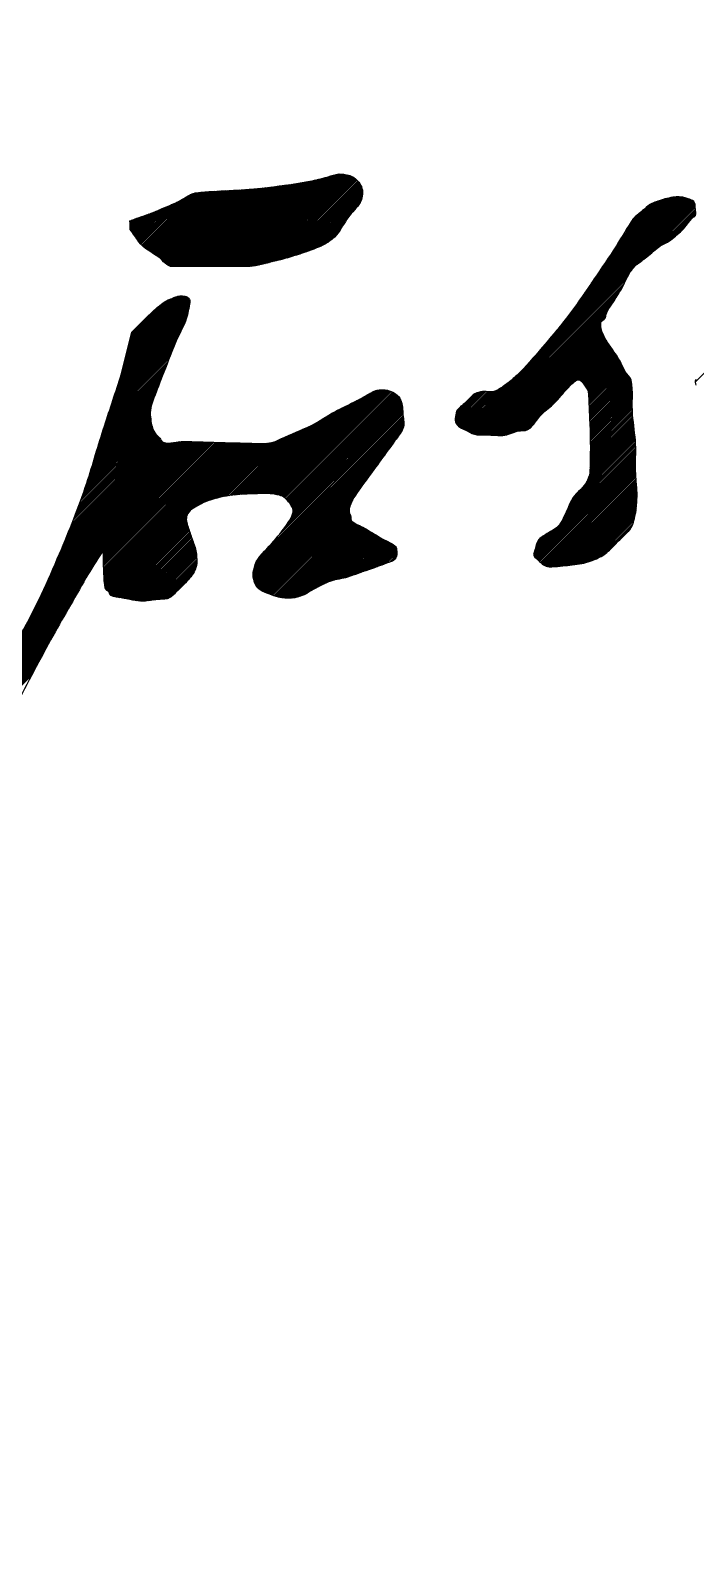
# Model space of a CAD drawing. Header units: inches. Extents: x -1128 to 651, y 96 to 845.
# Drawn here: x -480.55 to -479.573, y 663.609 to 665.83 of the extents above; entities that cross this region are included whole.
import ezdxf

# ---------------------------------------------------------------- set-up
doc = ezdxf.new("R2010")
doc.units = ezdxf.units.IN
doc.header["$MEASUREMENT"] = 0
doc.layers.add('Cables', color=7, linetype='Continuous', lineweight=0)
doc.layers.add('ONDOCS', color=7, linetype='Continuous', lineweight=0)

# ---------------------------------------------------------------- blocks, each defined once
blk = doc.blocks.new('TEG BORDER A2')
at = {"layer": 'ONDOCS', "color": 7, "linetype": 'Continuous', "lineweight": -3, "ltscale": 100}
for p, q in [((582.3573, 54.3617), (582.598, 54.6024)), ((582.3618, 54.3617), (582.6032, 54.6031)), ((582.3663, 54.3617), (582.6083, 54.6037)), ((582.3707, 54.3617), (582.6134, 54.6044)), ((582.3752, 54.3617), (582.6186, 54.6051)), ((582.3797, 54.3617), (582.6237, 54.6058)), ((582.3841, 54.3617), (582.6289, 54.6065)), ((582.3886, 54.3617), (582.6341, 54.6072)), ((582.3931, 54.3617), (582.6393, 54.6079)), ((582.3975, 54.3617), (582.6445, 54.6087)), ((582.402, 54.3617), (582.6498, 54.6095)), ((582.4065, 54.3617), (582.655, 54.6103)), ((582.4109, 54.3617), (582.6603, 54.6111)), ((582.4154, 54.3617), (582.6657, 54.6119)), ((582.4199, 54.3617), (582.671, 54.6128)), ((582.4243, 54.3617), (582.6764, 54.6137)), ((582.4288, 54.3617), (582.6818, 54.6147)), ((582.4333, 54.3617), (582.6872, 54.6156)), ((582.4378, 54.3617), (582.6927, 54.6166)), ((582.4422, 54.3617), (582.6982, 54.6177)), ((582.4467, 54.3617), (582.7038, 54.6188)), ((582.4512, 54.3617), (582.7096, 54.6201)), ((582.4556, 54.3617), (582.7153, 54.6214)), ((582.4601, 54.3617), (582.7212, 54.6228)), ((582.4646, 54.3617), (582.7271, 54.6242)), ((582.469, 54.3617), (582.733, 54.6257)), ((582.4735, 54.3617), (582.7389, 54.6271)), ((582.478, 54.3617), (582.7449, 54.6286)), ((582.4824, 54.3617), (582.751, 54.6303)), ((582.4869, 54.3617), (582.7576, 54.6324)), ((582.4914, 54.3617), (582.7642, 54.6345)), ((582.4959, 54.3617), (582.7707, 54.6366)), ((582.5003, 54.3617), (582.7768, 54.6382)), ((582.5048, 54.3617), (582.7822, 54.6391)), ((582.5093, 54.3617), (582.7869, 54.6394)), ((582.5138, 54.3618), (582.7913, 54.6393)), ((582.5186, 54.3621), (582.7955, 54.639)), ((582.5235, 54.3626), (582.7995, 54.6385)), ((582.5287, 54.3632), (582.8034, 54.6379)), ((582.534, 54.3641), (582.8072, 54.6373)), ((582.5395, 54.3651), (582.811, 54.6366)), ((582.5452, 54.3663), (582.8146, 54.6358)), ((582.551, 54.3677), (582.818, 54.6347)), ((582.5569, 54.3691), (582.8212, 54.6334)), ((582.5629, 54.3706), (582.8242, 54.632)), ((582.5688, 54.3721), (582.8271, 54.6303)), ((582.5748, 54.3736), (582.8298, 54.6286)), ((582.5807, 54.375), (582.8324, 54.6267)), ((582.5865, 54.3764), (582.8349, 54.6247)), ((582.5924, 54.3779), (582.8373, 54.6227)), ((582.5984, 54.3793), (582.8395, 54.6205)), ((582.6044, 54.3809), (582.8417, 54.6182)), ((582.6105, 54.3825), (582.8438, 54.6158)), ((582.6166, 54.3842), (582.8457, 54.6132)), ((582.6228, 54.3859), (582.8475, 54.6106)), ((582.629, 54.3876), (582.8492, 54.6078)), ((582.6353, 54.3895), (582.8508, 54.6049)), ((582.186, 54.4362), (582.3093, 54.5595)), ((582.1879, 54.4337), (582.3203, 54.566)), ((582.1899, 54.4312), (582.3314, 54.5726)), ((582.192, 54.4288), (582.3408, 54.5776)), ((582.1942, 54.4265), (582.3486, 54.5809)), ((582.1965, 54.4243), (582.3547, 54.5825)), ((582.1988, 54.4222), (582.3599, 54.5832)), ((582.2013, 54.4201), (582.3649, 54.5838)), ((582.2037, 54.4181), (582.3698, 54.5843)), ((582.2062, 54.4162), (582.3748, 54.5847)), ((582.2088, 54.4143), (582.3797, 54.5852)), ((582.2114, 54.4124), (582.3846, 54.5856)), ((582.2141, 54.4106), (582.3894, 54.586)), ((582.2168, 54.4088), (582.3943, 54.5863)), ((582.2195, 54.4071), (582.3991, 54.5867)), ((582.2222, 54.4053), (582.4039, 54.587)), ((582.2249, 54.4036), (582.4087, 54.5873)), ((582.2276, 54.4018), (582.4134, 54.5876)), ((582.2303, 54.4001), (582.4182, 54.5879)), ((582.2331, 54.3983), (582.4229, 54.5882)), ((582.2358, 54.3966), (582.4277, 54.5885)), ((582.2384, 54.3948), (582.4324, 54.5887)), ((582.2411, 54.3929), (582.4371, 54.589)), ((582.2437, 54.3911), (582.4418, 54.5892)), ((582.2462, 54.3892), (582.4465, 54.5895)), ((582.2487, 54.3872), (582.4512, 54.5897)), ((582.2511, 54.3851), (582.456, 54.5899)), ((582.2534, 54.3829), (582.4607, 54.5902)), ((582.2557, 54.3807), (582.4654, 54.5904)), ((582.2579, 54.3785), (582.4701, 54.5907)), ((582.2602, 54.3763), (582.4748, 54.5909)), ((582.2625, 54.3741), (582.4795, 54.5912)), ((582.2648, 54.372), (582.4843, 54.5914)), ((582.2672, 54.3699), (582.489, 54.5917)), ((582.2697, 54.368), (582.4938, 54.592)), ((582.2724, 54.3662), (582.4985, 54.5923)), ((582.2752, 54.3645), (582.5033, 54.5926)), ((582.2784, 54.3632), (582.5081, 54.5929)), ((582.2818, 54.3622), (582.5129, 54.5933)), ((582.2858, 54.3617), (582.5178, 54.5936)), ((582.2903, 54.3617), (582.5226, 54.594)), ((582.2947, 54.3617), (582.5275, 54.5944)), ((582.2992, 54.3617), (582.5324, 54.5949)), ((582.3037, 54.3617), (582.5373, 54.5953)), ((582.3082, 54.3617), (582.5423, 54.5958)), ((582.3126, 54.3617), (582.5473, 54.5964)), ((582.3171, 54.3617), (582.5523, 54.5969)), ((582.3216, 54.3617), (582.5574, 54.5975)), ((582.326, 54.3617), (582.5625, 54.5981)), ((582.3305, 54.3617), (582.5675, 54.5987)), ((582.335, 54.3617), (582.5726, 54.5993)), ((582.3394, 54.3617), (582.5777, 54.5999)), ((582.3439, 54.3617), (582.5828, 54.6005)), ((582.3484, 54.3617), (582.5878, 54.6012)), ((582.3528, 54.3617), (582.5929, 54.6018)), ((582.6417, 54.3914), (582.8523, 54.6019)), ((582.6481, 54.3933), (582.8536, 54.5988)), ((582.6546, 54.3953), (582.8546, 54.5954)), ((582.6612, 54.3974), (582.8554, 54.5916)), ((582.6678, 54.3996), (582.8558, 54.5876)), ((582.6745, 54.4019), (582.8559, 54.5832)), ((582.6813, 54.4042), (582.8556, 54.5784)), ((582.6882, 54.4066), (582.8552, 54.5735)), ((582.6952, 54.4091), (582.8544, 54.5683)), ((582.7022, 54.4117), (582.853, 54.5625)), ((583.1582, 53.8747), (583.8438, 54.5603)), ((583.1612, 53.8733), (583.8465, 54.5586)), ((583.3727, 54.0937), (583.8408, 54.5618)), ((583.4003, 54.1257), (583.8376, 54.5631)), ((583.4237, 54.1537), (583.8344, 54.5643)), ((583.4466, 54.181), (583.8311, 54.5655)), ((583.4652, 54.2041), (583.8277, 54.5666)), ((583.4795, 54.2228), (583.8242, 54.5676)), ((583.4914, 54.2392), (583.8207, 54.5685)), ((583.5023, 54.2546), (583.817, 54.5693)), ((583.5127, 54.2695), (583.8132, 54.5699)), ((583.5226, 54.2838), (583.8092, 54.5704)), ((583.5322, 54.2979), (583.8051, 54.5707)), ((583.5417, 54.3118), (583.8007, 54.5709)), ((583.551, 54.3256), (583.7962, 54.5708)), ((583.5604, 54.3395), (583.7913, 54.5704)), ((583.57, 54.3536), (583.786, 54.5696)), ((583.5796, 54.3676), (583.7807, 54.5687)), ((583.5889, 54.3814), (583.7751, 54.5676)), ((583.5978, 54.3948), (583.7694, 54.5663)), ((583.6062, 54.4077), (583.7634, 54.5649)), ((583.6141, 54.42), (583.7573, 54.5632)), ((583.6215, 54.4318), (583.7508, 54.5612)), ((583.6288, 54.4436), (583.7442, 54.559)), ((583.6361, 54.4555), (583.7374, 54.5567)), ((582.1599, 54.4771), (582.1947, 54.5119)), ((582.1602, 54.4729), (582.2017, 54.5145)), ((582.162, 54.4703), (582.2088, 54.5171)), ((582.1639, 54.4677), (582.2158, 54.5196)), ((582.1657, 54.465), (582.223, 54.5223)), ((582.1676, 54.4624), (582.2302, 54.5251)), ((582.1694, 54.4598), (582.2376, 54.528)), ((582.1712, 54.4572), (582.2451, 54.5311)), ((582.1731, 54.4546), (582.2528, 54.5342)), ((582.1749, 54.4519), (582.2605, 54.5375)), ((582.1768, 54.4493), (582.2683, 54.5408)), ((582.1786, 54.4467), (582.2762, 54.5442)), ((582.1805, 54.4441), (582.284, 54.5476)), ((582.1823, 54.4415), (582.2919, 54.551)), ((582.1842, 54.4388), (582.2999, 54.5546)), ((582.7094, 54.4143), (582.8496, 54.5545)), ((582.7166, 54.4171), (582.8367, 54.5372)), ((583.1643, 53.8719), (583.8489, 54.5565)), ((583.1674, 53.8705), (583.8507, 54.5539)), ((583.1704, 53.869), (583.8521, 54.5507)), ((583.1734, 53.8676), (583.8529, 54.5471)), ((583.6435, 54.4673), (583.7304, 54.5542)), ((583.6508, 54.4791), (583.7224, 54.5507)), ((583.6582, 54.4909), (583.7065, 54.5392)), ((583.6655, 54.5027), (583.6767, 54.5139)), ((583.6801, 54.3698), (583.8533, 54.543)), ((583.6967, 54.382), (583.8534, 54.5386)), ((583.7214, 54.4022), (583.8536, 54.5344)), ((583.7456, 54.4219), (583.854, 54.5303)), ((583.756, 54.4279), (583.8544, 54.5263)), ((583.7651, 54.4325), (583.8546, 54.522)), ((583.8476, 54.5105), (583.8541, 54.517)), ((582.159, 54.4986), (582.1595, 54.499)), ((582.1592, 54.4943), (582.1665, 54.5016)), ((582.1594, 54.49), (582.1736, 54.5042)), ((582.1596, 54.4857), (582.1806, 54.5068)), ((582.1598, 54.4814), (582.1877, 54.5093)), ((582.7241, 54.4201), (582.8108, 54.5068)), ((582.7321, 54.4236), (582.8029, 54.4945)), ((582.741, 54.4281), (582.7964, 54.4835)), ((582.7517, 54.4343), (582.7891, 54.4717)), ((583.7769, 54.4398), (583.8396, 54.5025)), ((583.7979, 54.4564), (583.8243, 54.4827)), ((583.1763, 53.866), (583.6651, 54.3548)), ((583.1793, 53.8645), (583.6553, 54.3405)), ((583.1823, 53.8631), (583.6491, 54.3299)), ((583.1853, 53.8617), (583.6446, 54.3209)), ((583.1885, 53.8604), (583.6407, 54.3126)), ((583.1919, 53.8593), (583.6368, 54.3042)), ((583.1956, 53.8585), (583.632, 54.2949)), ((582.134, 54.0415), (582.3365, 54.244)), ((582.1355, 54.0474), (582.3375, 54.2495)), ((582.1369, 54.0533), (582.3385, 54.255)), ((582.1384, 54.0593), (582.3387, 54.2596)), ((582.1398, 54.0652), (582.3378, 54.2631)), ((582.1413, 54.0711), (582.3361, 54.2659)), ((582.1427, 54.077), (582.334, 54.2683)), ((582.1442, 54.0829), (582.3314, 54.2702)), ((582.1456, 54.0889), (582.3285, 54.2717)), ((582.1471, 54.0948), (582.3251, 54.2728)), ((582.1485, 54.1007), (582.3214, 54.2736)), ((582.15, 54.1066), (582.3174, 54.2741)), ((582.1514, 54.1126), (582.3131, 54.2742)), ((582.1529, 54.1185), (582.3082, 54.2738)), ((582.1543, 54.1244), (582.3028, 54.2728)), ((582.1558, 54.1303), (582.2963, 54.2708)), ((582.1572, 54.1362), (582.2891, 54.2681)), ((582.1587, 54.1422), (582.2817, 54.2651)), ((582.1602, 54.1481), (582.2738, 54.2617)), ((582.1616, 54.154), (582.2645, 54.2569)), ((582.1631, 54.1599), (582.2484, 54.2452)), ((583.1997, 53.8581), (583.6251, 54.2836)), ((583.204, 53.858), (583.6177, 54.2717)), ((583.2086, 53.8581), (583.6101, 54.2596)), ((583.2131, 53.8582), (583.6016, 54.2467)), ((582.117, 53.9888), (582.3244, 54.1961)), ((582.1192, 53.9954), (582.3272, 54.2034)), ((582.1214, 54.0021), (582.3293, 54.21)), ((582.1236, 54.0087), (582.331, 54.2161)), ((582.1258, 54.0154), (582.3323, 54.2219)), ((582.1279, 54.022), (582.3335, 54.2276)), ((582.1301, 54.0287), (582.3345, 54.2331)), ((582.1323, 54.0353), (582.3355, 54.2385)), ((583.2176, 53.8582), (583.5924, 54.2329)), ((583.222, 53.8581), (583.5877, 54.2238)), ((583.2263, 53.8579), (583.5864, 54.218)), ((583.2305, 53.8577), (583.5852, 54.2124)), ((582.1061, 53.9555), (582.3051, 54.1544)), ((582.1083, 53.9622), (582.3092, 54.1631)), ((582.1105, 53.9688), (582.3133, 54.1717)), ((582.1127, 53.9755), (582.3173, 54.1801)), ((582.1148, 53.9821), (582.321, 54.1883)), ((583.2348, 53.8574), (583.5702, 54.1929)), ((583.239, 53.8572), (583.5699, 54.1881)), ((583.2432, 53.8569), (583.5701, 54.1838)), ((583.2474, 53.8566), (583.5705, 54.1798)), ((583.2516, 53.8564), (583.5712, 54.1761)), ((583.2558, 53.8562), (583.5721, 54.1725)), ((583.2601, 53.856), (583.5731, 54.169)), ((583.2645, 53.8559), (583.5743, 54.1657)), ((583.2689, 53.8558), (583.5755, 54.1625)), ((583.2734, 53.8559), (583.5769, 54.1593)), ((583.278, 53.856), (583.5783, 54.1563)), ((583.2832, 53.8567), (583.5797, 54.1532)), ((583.2889, 53.858), (583.5811, 54.1502)), ((582.093, 53.9156), (582.2846, 54.1071)), ((582.0952, 53.9222), (582.2875, 54.1145)), ((582.0974, 53.9289), (582.2904, 54.1219)), ((582.0996, 53.9355), (582.2936, 54.1296)), ((582.1017, 53.9422), (582.2971, 54.1376)), ((582.1039, 53.9488), (582.301, 54.1459)), ((583.2953, 53.8599), (583.5826, 54.1472)), ((583.3022, 53.8624), (583.5841, 54.1443)), ((583.3094, 53.865), (583.5858, 54.1414)), ((583.3162, 53.8674), (583.5875, 54.1387)), ((583.3225, 53.8692), (583.5892, 54.136)), ((583.3278, 53.87), (583.591, 54.1333)), ((583.3325, 53.8703), (583.5928, 54.1306)), ((583.3371, 53.8704), (583.5946, 54.128)), ((583.3419, 53.8708), (583.5965, 54.1253)), ((583.4976, 54.022), (583.5983, 54.1227)), ((583.503, 54.0229), (583.6002, 54.1201)), ((583.5064, 54.0219), (583.6021, 54.1175)), ((583.5094, 54.0204), (583.6039, 54.1149)), ((583.5121, 54.0186), (583.6058, 54.1123)), ((583.5144, 54.0165), (583.6077, 54.1097)), ((583.5165, 54.0141), (583.6095, 54.1071)), ((583.5183, 54.0114), (583.6114, 54.1045)), ((582.0799, 53.8757), (582.2674, 54.0631)), ((582.0821, 53.8823), (582.2702, 54.0705)), ((582.0843, 53.889), (582.2731, 54.0778)), ((582.0865, 53.8956), (582.2759, 54.0851)), ((582.0887, 53.9023), (582.2788, 54.0925)), ((582.0908, 53.9089), (582.2817, 54.0998)), ((583.5201, 54.0087), (583.6132, 54.1018)), ((583.5218, 54.0059), (583.615, 54.0992)), ((583.5235, 54.0032), (583.6168, 54.0965)), ((583.5253, 54.0005), (583.6186, 54.0938)), ((583.527, 53.9978), (583.6203, 54.0911)), ((583.5287, 53.995), (583.6221, 54.0883)), ((583.5305, 53.9923), (583.6237, 54.0855)), ((583.5322, 53.9896), (583.6254, 54.0827)), ((583.5329, 53.9858), (583.6269, 54.0798)), ((583.5331, 53.9815), (583.6285, 54.0769)), ((583.5333, 53.9772), (583.63, 54.0739)), ((583.5335, 53.973), (583.6314, 54.0709)), ((583.5337, 53.9687), (583.6329, 54.0679)), ((583.5339, 53.9644), (583.6343, 54.0648)), ((583.5341, 53.9601), (583.6357, 54.0618)), ((583.5343, 53.9559), (583.6371, 54.0587)), ((583.8543, 54.0167), (583.8981, 54.0605)), ((582.0676, 53.8366), (582.2503, 54.0193)), ((582.0696, 53.843), (582.2531, 54.0266)), ((582.0716, 53.8495), (582.256, 54.0339)), ((582.0737, 53.856), (582.2588, 54.0412)), ((582.0757, 53.8626), (582.2617, 54.0485)), ((582.0778, 53.8691), (582.2645, 54.0558)), ((583.1552, 53.8762), (583.2941, 54.0151)), ((583.5345, 53.9516), (583.6386, 54.0557)), ((583.5347, 53.9473), (583.64, 54.0527)), ((583.5349, 53.943), (583.6415, 54.0497)), ((583.5351, 53.9388), (583.6431, 54.0468)), ((583.5353, 53.9345), (583.6447, 54.044)), ((583.5354, 53.9302), (583.6467, 54.0414)), ((583.5356, 53.9259), (583.6488, 54.0391)), ((583.5358, 53.9217), (583.651, 54.0368)), ((583.536, 53.9174), (583.6532, 54.0345)), ((583.5362, 53.9131), (583.6553, 54.0322)), ((583.5364, 53.9088), (583.6573, 54.0298)), ((583.5366, 53.9046), (583.6591, 54.0271)), ((583.5368, 53.9003), (583.6605, 54.024)), ((583.537, 53.896), (583.6614, 54.0204)), ((583.5372, 53.8917), (583.662, 54.0166)), ((583.5374, 53.8875), (583.6626, 54.0127)), ((582.054, 53.7916), (582.231, 53.9687)), ((582.0559, 53.798), (582.2337, 53.9759)), ((582.0578, 53.8044), (582.2364, 53.983)), ((582.0598, 53.8109), (582.2392, 53.9902)), ((582.0617, 53.8173), (582.2419, 53.9975)), ((582.0637, 53.8237), (582.2447, 54.0047)), ((582.0656, 53.8301), (582.2475, 54.012)), ((582.5696, 53.6817), (582.8587, 53.9707)), ((582.5739, 53.6815), (582.869, 53.9766)), ((582.5782, 53.6812), (582.8792, 53.9823)), ((582.5823, 53.6809), (582.8888, 53.9874)), ((582.5863, 53.6805), (582.8963, 53.9904)), ((582.5903, 53.68), (582.9022, 53.9919)), ((582.5942, 53.6794), (582.9075, 53.9927)), ((582.598, 53.6788), (582.9123, 53.993)), ((582.6018, 53.678), (582.9167, 53.993)), ((582.6054, 53.6772), (582.9209, 53.9927)), ((582.609, 53.6763), (582.9249, 53.9922)), ((582.6123, 53.6752), (582.9287, 53.9915)), ((582.6154, 53.6738), (582.9323, 53.9907)), ((582.6183, 53.6722), (582.9358, 53.9897)), ((582.621, 53.6705), (582.9391, 53.9886)), ((582.6236, 53.6686), (582.9424, 53.9874)), ((582.626, 53.6665), (582.9455, 53.986)), ((582.6283, 53.6644), (582.9485, 53.9845)), ((582.6305, 53.6621), (582.9514, 53.983)), ((582.6326, 53.6597), (582.9541, 53.9812)), ((582.6347, 53.6573), (582.9568, 53.9794)), ((582.6366, 53.6548), (582.9592, 53.9774)), ((582.6385, 53.6523), (582.9616, 53.9753)), ((582.6404, 53.6496), (582.9637, 53.973)), ((582.6421, 53.6469), (582.9657, 53.9705)), ((582.6438, 53.6441), (582.9675, 53.9678)), ((583.1337, 53.9039), (583.2173, 53.9875)), ((583.1338, 53.8995), (583.2218, 53.9875)), ((583.1343, 53.9089), (583.2124, 53.987)), ((583.1346, 53.8958), (583.226, 53.9873)), ((583.135, 53.9141), (583.2065, 53.9856)), ((583.1357, 53.9192), (583.2004, 53.984)), ((583.1359, 53.8927), (583.2302, 53.9869)), ((583.1368, 53.9249), (583.1932, 53.9812)), ((583.1378, 53.8901), (583.2343, 53.9866)), ((583.1399, 53.8877), (583.2385, 53.9863)), ((583.1421, 53.8854), (583.243, 53.9864)), ((583.1444, 53.8833), (583.248, 53.9869)), ((583.1469, 53.8813), (583.2544, 53.9888)), ((583.1496, 53.8795), (583.2639, 53.9938)), ((583.1524, 53.8778), (583.2759, 54.0014)), ((583.4104, 53.9347), (583.453, 53.9773)), ((583.5376, 53.8832), (583.6631, 54.0088)), ((583.5377, 53.8789), (583.6636, 54.0047)), ((583.5379, 53.8746), (583.6639, 54.0006)), ((583.538, 53.8702), (583.6642, 53.9964)), ((583.5382, 53.8659), (583.6644, 53.9922)), ((583.5383, 53.8616), (583.6646, 53.9879)), ((583.5384, 53.8572), (583.6647, 53.9835)), ((583.5385, 53.8528), (583.6647, 53.9791)), ((583.5386, 53.8484), (583.6647, 53.9746)), ((583.5386, 53.844), (583.6647, 53.9701)), ((582.0383, 53.7402), (582.22, 53.9219)), ((582.0403, 53.7467), (582.2201, 53.9264)), ((582.0423, 53.7531), (582.2203, 53.9312)), ((582.0442, 53.7596), (582.2208, 53.9362)), ((582.0462, 53.766), (582.2217, 53.9415)), ((582.0482, 53.7724), (582.2233, 53.9475)), ((582.0501, 53.7788), (582.2257, 53.9544)), ((582.052, 53.7852), (582.2284, 53.9616)), ((582.5242, 53.6809), (582.7674, 53.9241)), ((582.5289, 53.6811), (582.7769, 53.9291)), ((582.5335, 53.6812), (582.786, 53.9338)), ((582.5381, 53.6814), (582.795, 53.9383)), ((582.5427, 53.6815), (582.8039, 53.9427)), ((582.5472, 53.6816), (582.8127, 53.947)), ((582.5518, 53.6817), (582.8215, 53.9514)), ((582.5564, 53.6818), (582.8303, 53.9558)), ((582.5608, 53.6818), (582.8393, 53.9603)), ((582.5653, 53.6818), (582.8487, 53.9652)), ((582.5669, 53.5136), (582.9768, 53.9235)), ((582.6025, 53.5537), (582.9766, 53.9277)), ((582.6184, 53.574), (582.9763, 53.932)), ((582.63, 53.5901), (582.976, 53.9361)), ((582.6387, 53.6032), (582.9756, 53.9402)), ((582.6437, 53.6127), (582.9751, 53.9442)), ((582.6452, 53.6411), (582.9691, 53.965)), ((582.6463, 53.6197), (582.9745, 53.948)), ((582.6465, 53.6378), (582.9705, 53.9619)), ((582.6474, 53.6343), (582.9717, 53.9586)), ((582.6476, 53.6256), (582.9737, 53.9517)), ((582.6479, 53.6304), (582.9728, 53.9552)), ((583.5387, 53.8396), (583.6647, 53.9656)), ((583.5387, 53.7994), (583.6649, 53.9256)), ((583.5388, 53.8352), (583.6646, 53.9611)), ((583.5388, 53.8308), (583.6645, 53.9565)), ((583.5388, 53.8263), (583.6645, 53.952)), ((583.5388, 53.8219), (583.6645, 53.9475)), ((583.5388, 53.8174), (583.6645, 53.943)), ((583.5388, 53.8129), (583.6645, 53.9386)), ((583.5388, 53.8085), (583.6646, 53.9342)), ((583.5388, 53.8039), (583.6647, 53.9299)), ((582.0138, 53.6666), (582.2263, 53.8791)), ((582.0163, 53.6735), (582.2253, 53.8825)), ((582.0187, 53.6804), (582.2243, 53.886)), ((582.0211, 53.6872), (582.2235, 53.8897)), ((582.0234, 53.694), (582.2228, 53.8934)), ((582.0256, 53.7007), (582.2222, 53.8973)), ((582.0278, 53.7074), (582.2216, 53.9012)), ((582.03, 53.714), (582.2211, 53.9052)), ((582.0321, 53.7206), (582.2207, 53.9092)), ((582.0342, 53.7272), (582.2204, 53.9134)), ((582.0362, 53.7337), (582.2201, 53.9176)), ((582.4864, 53.6788), (582.6855, 53.878)), ((582.4912, 53.6792), (582.6938, 53.8818)), ((582.496, 53.6795), (582.7022, 53.8857)), ((582.5008, 53.6798), (582.7111, 53.8902)), ((582.5055, 53.6801), (582.7213, 53.8959)), ((582.5102, 53.6804), (582.7327, 53.9028)), ((582.5149, 53.6806), (582.7448, 53.9105)), ((582.5196, 53.6808), (582.7567, 53.9178)), ((582.5282, 53.4391), (582.9802, 53.8911)), ((582.5283, 53.4347), (582.98, 53.8864)), ((582.5284, 53.4438), (582.98, 53.8954)), ((582.5287, 53.4306), (582.9789, 53.8809)), ((582.529, 53.4489), (582.9796, 53.8995)), ((582.5302, 53.4545), (582.9791, 53.9034)), ((582.5316, 53.4604), (582.9785, 53.9073)), ((582.5334, 53.4666), (582.9779, 53.9112)), ((582.5359, 53.4736), (582.9774, 53.9151)), ((582.541, 53.4832), (582.9771, 53.9193)), ((583.3476, 53.872), (583.3803, 53.9047)), ((583.359, 53.8789), (583.3669, 53.8868)), ((583.5371, 53.7442), (583.67, 53.877)), ((583.5374, 53.7489), (583.6695, 53.881)), ((583.5376, 53.7536), (583.669, 53.885)), ((583.5377, 53.7582), (583.6686, 53.8891)), ((583.5379, 53.7628), (583.6681, 53.8931)), ((583.538, 53.7675), (583.6677, 53.8971)), ((583.5382, 53.7721), (583.6672, 53.9011)), ((583.5383, 53.7767), (583.6668, 53.9051)), ((583.5384, 53.7812), (583.6663, 53.9092)), ((583.5385, 53.7858), (583.6659, 53.9132)), ((583.5386, 53.7904), (583.6656, 53.9173)), ((583.5387, 53.7949), (583.6652, 53.9214)), ((581.8394, 53.2732), (582.402, 53.8357)), ((581.8449, 53.2831), (582.3976, 53.8359)), ((581.8502, 53.2929), (582.3933, 53.836)), ((581.8553, 53.3025), (582.389, 53.8362)), ((581.8603, 53.3119), (582.3846, 53.8363)), ((581.8651, 53.3212), (582.3803, 53.8364)), ((581.8697, 53.3303), (582.376, 53.8366)), ((581.8742, 53.3393), (582.3716, 53.8367)), ((581.8787, 53.3482), (582.3673, 53.8368)), ((581.883, 53.357), (582.3629, 53.8369)), ((581.8872, 53.3656), (582.3586, 53.8371)), ((581.8913, 53.3742), (582.3543, 53.8372)), ((581.8953, 53.3827), (582.3499, 53.8373)), ((581.8992, 53.3911), (582.3456, 53.8374)), ((581.9031, 53.3995), (582.3412, 53.8375)), ((581.9069, 53.4077), (582.3368, 53.8377)), ((581.9106, 53.4159), (582.3325, 53.8378)), ((581.9143, 53.4241), (582.3281, 53.8379)), ((581.9179, 53.4322), (582.3237, 53.838)), ((581.9215, 53.4402), (582.3193, 53.838)), ((581.925, 53.4482), (582.3147, 53.8379)), ((581.9285, 53.4561), (582.3098, 53.8375)), ((581.9319, 53.464), (582.3047, 53.8368)), ((581.9353, 53.4719), (582.2994, 53.8359)), ((581.9387, 53.4797), (582.294, 53.835)), ((581.942, 53.4875), (582.2887, 53.8342)), ((581.9453, 53.4953), (582.2836, 53.8335)), ((581.9486, 53.503), (582.2787, 53.8331)), ((581.9519, 53.5108), (582.2741, 53.833)), ((581.9551, 53.5185), (582.2698, 53.8332)), ((581.9583, 53.5262), (582.2658, 53.8337)), ((581.9616, 53.5339), (582.2621, 53.8344)), ((581.9648, 53.5415), (582.2587, 53.8354)), ((581.9679, 53.5492), (582.2557, 53.837)), ((581.9711, 53.5568), (582.2536, 53.8394)), ((581.9742, 53.5644), (582.252, 53.8422)), ((581.9773, 53.572), (582.2504, 53.845)), ((581.9804, 53.5795), (582.2485, 53.8476)), ((581.9834, 53.587), (582.2463, 53.8499)), ((581.9864, 53.5945), (582.244, 53.852)), ((581.9893, 53.6019), (582.2416, 53.8542)), ((581.9922, 53.6092), (582.2394, 53.8564)), ((581.9951, 53.6166), (582.2372, 53.8587)), ((581.9979, 53.6239), (582.2353, 53.8612)), ((582.0007, 53.6311), (582.2335, 53.8639)), ((582.0034, 53.6383), (582.2318, 53.8667)), ((582.0061, 53.6454), (582.2302, 53.8696)), ((582.0087, 53.6525), (582.2288, 53.8726)), ((582.0113, 53.6596), (582.2275, 53.8758)), ((582.0798, 53.5091), (582.4063, 53.8356)), ((582.0802, 53.505), (582.4106, 53.8355)), ((582.0802, 53.5005), (582.415, 53.8353)), ((582.0802, 53.4961), (582.4193, 53.8352)), ((582.0802, 53.4916), (582.4236, 53.8351)), ((582.0802, 53.4871), (582.428, 53.8349)), ((582.0802, 53.4827), (582.4323, 53.8348)), ((582.0802, 53.4782), (582.4367, 53.8347)), ((582.0802, 53.4737), (582.441, 53.8346)), ((582.0802, 53.4693), (582.4453, 53.8344)), ((582.0802, 53.4648), (582.4497, 53.8343)), ((582.0803, 53.4604), (582.454, 53.8342)), ((582.0803, 53.456), (582.4584, 53.8341)), ((582.0804, 53.4517), (582.4628, 53.834)), ((582.0806, 53.4473), (582.4671, 53.8339)), ((582.0807, 53.443), (582.4715, 53.8338)), ((582.0809, 53.4387), (582.4759, 53.8337)), ((582.0811, 53.4345), (582.4802, 53.8336)), ((582.0814, 53.4303), (582.4846, 53.8335)), ((582.0817, 53.4261), (582.489, 53.8334)), ((582.082, 53.4219), (582.4934, 53.8333)), ((582.0824, 53.4179), (582.4978, 53.8333)), ((582.0828, 53.4138), (582.5022, 53.8332)), ((582.0833, 53.4098), (582.5066, 53.8331)), ((582.0838, 53.4058), (582.5109, 53.8329)), ((582.0843, 53.4019), (582.5152, 53.8327)), ((582.0849, 53.3981), (582.5194, 53.8325)), ((582.0863, 53.3949), (582.5237, 53.8323)), ((582.0885, 53.3927), (582.5279, 53.8321)), ((582.091, 53.3908), (582.5322, 53.8319)), ((582.0937, 53.3889), (582.5365, 53.8317)), ((582.3439, 53.6347), (582.5408, 53.8316)), ((582.3548, 53.6411), (582.5452, 53.8315)), ((582.3651, 53.647), (582.5496, 53.8315)), ((582.3748, 53.6522), (582.5541, 53.8315)), ((582.3834, 53.6563), (582.5588, 53.8317)), ((582.391, 53.6594), (582.5635, 53.8319)), ((582.3978, 53.6618), (582.5684, 53.8324)), ((582.4044, 53.6639), (582.5735, 53.833)), ((582.4107, 53.6657), (582.5788, 53.8338)), ((582.4169, 53.6674), (582.5845, 53.835)), ((582.4229, 53.669), (582.5906, 53.8367)), ((582.4287, 53.6703), (582.5973, 53.8389)), ((582.4344, 53.6716), (582.6051, 53.8423)), ((582.44, 53.6727), (582.6133, 53.846)), ((582.4455, 53.6737), (582.6213, 53.8495)), ((582.4508, 53.6746), (582.6292, 53.853)), ((582.4561, 53.6754), (582.6372, 53.8565)), ((582.4613, 53.6761), (582.6452, 53.86)), ((582.4664, 53.6768), (582.6532, 53.8635)), ((582.4715, 53.6774), (582.6612, 53.867)), ((582.4765, 53.6779), (582.6692, 53.8706)), ((582.4815, 53.6784), (582.6773, 53.8743)), ((582.5293, 53.4268), (582.9754, 53.8729)), ((582.5302, 53.4232), (582.9686, 53.8616)), ((582.5312, 53.4198), (582.9569, 53.8454)), ((583.4649, 53.6228), (583.6742, 53.8321)), ((583.4687, 53.6311), (583.6739, 53.8363)), ((583.4719, 53.6387), (583.6736, 53.8405)), ((583.4749, 53.6463), (583.6733, 53.8446)), ((583.4783, 53.6541), (583.6729, 53.8487)), ((583.4831, 53.6634), (583.6726, 53.8528)), ((583.5174, 53.7022), (583.6722, 53.8569)), ((583.5274, 53.7166), (583.6717, 53.8609)), ((583.5321, 53.7258), (583.6713, 53.865)), ((583.5349, 53.7331), (583.6709, 53.869)), ((583.5365, 53.7391), (583.6704, 53.873)), ((582.5323, 53.4164), (582.9447, 53.8289)), ((582.5336, 53.4132), (582.9327, 53.8124)), ((582.5349, 53.4101), (582.9206, 53.7958)), ((583.3689, 53.5), (583.6748, 53.8059)), ((583.3697, 53.4963), (583.6748, 53.8014)), ((583.3701, 53.5057), (583.6748, 53.8104)), ((583.3713, 53.4934), (583.6747, 53.7969)), ((583.3725, 53.5126), (583.6748, 53.8149)), ((583.3732, 53.4909), (583.6746, 53.7923)), ((583.3754, 53.4886), (583.6745, 53.7878)), ((583.4513, 53.5958), (583.6747, 53.8192)), ((583.4564, 53.6054), (583.6746, 53.8236)), ((583.4605, 53.614), (583.6744, 53.8279)), ((582.5365, 53.4072), (582.9085, 53.7792)), ((582.5382, 53.4044), (582.8963, 53.7626)), ((582.54, 53.4018), (582.8843, 53.7461)), ((583.3777, 53.4865), (583.6744, 53.7832)), ((583.38, 53.4843), (583.6743, 53.7786)), ((583.3823, 53.4822), (583.6743, 53.7741)), ((583.3846, 53.48), (583.6742, 53.7696)), ((583.3869, 53.4778), (583.6742, 53.7651)), ((583.3892, 53.4757), (583.6742, 53.7606)), ((583.3916, 53.4736), (583.6742, 53.7562)), ((583.394, 53.4715), (583.6743, 53.7518)), ((583.3965, 53.4696), (583.6744, 53.7474)), ((583.3992, 53.4677), (583.6746, 53.7432)), ((582.542, 53.3993), (582.8724, 53.7297)), ((582.5442, 53.397), (582.8602, 53.713)), ((582.5466, 53.3949), (582.8481, 53.6964)), ((583.402, 53.466), (583.6749, 53.7389)), ((583.405, 53.4646), (583.6751, 53.7347)), ((583.4082, 53.4634), (583.6754, 53.7306)), ((583.4119, 53.4625), (583.6758, 53.7264)), ((583.416, 53.4622), (583.6761, 53.7223)), ((583.4205, 53.4623), (583.6765, 53.7182)), ((583.4252, 53.4624), (583.6768, 53.7141)), ((583.4299, 53.4627), (583.6771, 53.7099)), ((583.4347, 53.4631), (583.6775, 53.7058)), ((583.4397, 53.4635), (583.6778, 53.7017)), ((583.4446, 53.464), (583.6781, 53.6975)), ((582.5492, 53.3931), (582.8384, 53.6823)), ((582.5519, 53.3913), (582.8309, 53.6703)), ((582.5548, 53.3897), (582.8249, 53.6599)), ((582.5578, 53.3882), (582.8207, 53.6512)), ((583.4496, 53.4645), (583.6784, 53.6933)), ((583.4546, 53.465), (583.6786, 53.689)), ((583.4596, 53.4655), (583.6787, 53.6847)), ((583.4646, 53.4661), (583.6788, 53.6804)), ((583.4695, 53.4666), (583.6789, 53.6759)), ((583.4746, 53.4671), (583.6788, 53.6714)), ((583.4796, 53.4677), (583.6787, 53.6668)), ((583.4846, 53.4683), (583.6785, 53.6621)), ((583.4897, 53.4689), (583.6782, 53.6574)), ((583.4948, 53.4695), (583.6779, 53.6526)), ((582.0961, 53.3869), (582.3338, 53.6246)), ((582.0979, 53.3842), (582.3297, 53.616)), ((582.0989, 53.3807), (582.3284, 53.6102)), ((582.1002, 53.3776), (582.328, 53.6054)), ((582.5608, 53.3868), (582.8181, 53.6441)), ((582.564, 53.3855), (582.8166, 53.6381)), ((582.5672, 53.3843), (582.8159, 53.633)), ((582.5704, 53.383), (582.8159, 53.6285)), ((582.5737, 53.3818), (582.8164, 53.6245)), ((582.5769, 53.3806), (582.8175, 53.6211)), ((582.5801, 53.3793), (582.8187, 53.6179)), ((582.5834, 53.3781), (582.82, 53.6147)), ((582.5867, 53.3769), (582.821, 53.6113)), ((582.59, 53.3758), (582.8213, 53.607)), ((583.5, 53.4702), (583.6775, 53.6477)), ((583.5051, 53.4709), (583.6771, 53.6429)), ((583.5104, 53.4717), (583.6767, 53.6379)), ((583.516, 53.4728), (583.6761, 53.6329)), ((583.5218, 53.4741), (583.6753, 53.6277)), ((583.5279, 53.4758), (583.6743, 53.6222)), ((583.5344, 53.4778), (583.6731, 53.6165)), ((583.5412, 53.4801), (583.6716, 53.6106)), ((583.5484, 53.4829), (583.6702, 53.6047)), ((582.1029, 53.3758), (582.3281, 53.601)), ((582.1061, 53.3745), (582.3286, 53.5971)), ((582.1095, 53.3734), (582.3294, 53.5934)), ((582.113, 53.3725), (582.3304, 53.5899)), ((582.1167, 53.3717), (582.3315, 53.5865)), ((582.1205, 53.371), (582.3326, 53.5831)), ((582.1243, 53.3704), (582.3337, 53.5798)), ((582.1282, 53.3698), (582.3348, 53.5764)), ((582.1321, 53.3692), (582.3359, 53.573)), ((582.1359, 53.3686), (582.337, 53.5697)), ((582.1397, 53.3679), (582.3381, 53.5664)), ((582.1434, 53.3671), (582.3393, 53.563)), ((582.1471, 53.3664), (582.3404, 53.5597)), ((582.5933, 53.3747), (582.8216, 53.6029)), ((582.5967, 53.3736), (582.8232, 53.6)), ((582.6002, 53.3726), (582.8256, 53.598)), ((582.6037, 53.3716), (582.8282, 53.5961)), ((582.6073, 53.3708), (582.8308, 53.5943)), ((582.6111, 53.37), (582.8336, 53.5926)), ((582.6149, 53.3694), (582.8365, 53.591)), ((582.6188, 53.3689), (582.8394, 53.5895)), ((582.6229, 53.3685), (582.8424, 53.588)), ((582.6271, 53.3682), (582.8454, 53.5865)), ((582.6314, 53.3681), (582.8485, 53.5851)), ((582.6359, 53.3681), (582.8515, 53.5837)), ((582.6406, 53.3683), (582.8545, 53.5822)), ((582.6455, 53.3687), (582.8575, 53.5807)), ((582.6506, 53.3694), (582.8604, 53.5791)), ((582.656, 53.3703), (582.8632, 53.5775)), ((582.6618, 53.3716), (582.866, 53.5758)), ((582.6681, 53.3734), (582.8688, 53.5741)), ((582.675, 53.3759), (582.8715, 53.5724)), ((582.6831, 53.3795), (582.8743, 53.5708)), ((582.6936, 53.3855), (582.8771, 53.5691)), ((582.7053, 53.3928), (582.8799, 53.5674)), ((582.7149, 53.3979), (582.8827, 53.5657)), ((582.7242, 53.4027), (582.8855, 53.564)), ((582.7333, 53.4074), (582.8883, 53.5624)), ((582.7421, 53.4117), (582.8911, 53.5607)), ((582.7502, 53.4154), (582.8939, 53.559)), ((583.3748, 53.5194), (583.4288, 53.5733)), ((583.3765, 53.5255), (583.4178, 53.5668)), ((583.3783, 53.5318), (583.4063, 53.5597)), ((583.5561, 53.4861), (583.6686, 53.5986)), ((583.5643, 53.4898), (583.6667, 53.5923)), ((583.5736, 53.4947), (583.6639, 53.585)), ((583.5876, 53.5042), (583.6577, 53.5743)), ((582.1508, 53.3656), (582.3416, 53.5564)), ((582.1545, 53.3649), (582.3427, 53.553)), ((582.1583, 53.3641), (582.3439, 53.5497)), ((582.162, 53.3634), (582.3451, 53.5465)), ((582.1657, 53.3627), (582.3463, 53.5432)), ((582.1695, 53.362), (582.3475, 53.5399)), ((582.1733, 53.3613), (582.3486, 53.5366)), ((582.1772, 53.3608), (582.3498, 53.5334)), ((582.1812, 53.3603), (582.351, 53.5301)), ((582.1853, 53.3598), (582.3522, 53.5268)), ((582.1894, 53.3595), (582.3533, 53.5235)), ((582.1937, 53.3594), (582.3545, 53.5201)), ((582.1982, 53.3594), (582.3555, 53.5167)), ((582.7578, 53.4184), (582.8967, 53.5573)), ((582.7647, 53.4209), (582.8995, 53.5557)), ((582.7709, 53.4226), (582.9023, 53.554)), ((582.7767, 53.4239), (582.9051, 53.5523)), ((582.7822, 53.425), (582.9079, 53.5506)), ((582.7877, 53.426), (582.9107, 53.549)), ((582.7932, 53.4271), (582.9135, 53.5473)), ((582.7988, 53.4282), (582.9164, 53.5458)), ((582.8047, 53.4296), (582.9193, 53.5442)), ((582.8111, 53.4315), (582.9223, 53.5427)), ((582.8178, 53.4338), (582.9252, 53.5412)), ((582.8246, 53.4361), (582.9282, 53.5397)), ((582.8314, 53.4385), (582.9312, 53.5382)), ((582.8383, 53.4408), (582.9341, 53.5367)), ((582.8451, 53.4432), (582.9371, 53.5352)), ((582.852, 53.4456), (582.94, 53.5336)), ((582.8588, 53.448), (582.9428, 53.532)), ((582.8657, 53.4504), (582.9456, 53.5303)), ((582.8726, 53.4528), (582.9484, 53.5286)), ((582.8795, 53.4552), (582.9511, 53.5268)), ((582.8863, 53.4576), (582.9537, 53.525)), ((582.8932, 53.4601), (582.9556, 53.5224)), ((582.9002, 53.4625), (582.9568, 53.5192)), ((582.9071, 53.465), (582.9576, 53.5155)), ((583.3815, 53.5394), (583.3957, 53.5536)), ((581.8216, 53.242), (582.0564, 53.4768)), ((581.8277, 53.2526), (582.0645, 53.4893)), ((581.8337, 53.263), (582.0726, 53.502)), ((582.2028, 53.3596), (582.3564, 53.5131)), ((582.2077, 53.3599), (582.3571, 53.5094)), ((582.2127, 53.3605), (582.3577, 53.5055)), ((582.2178, 53.3611), (582.3582, 53.5015)), ((582.223, 53.3618), (582.3585, 53.4974)), ((582.2282, 53.3626), (582.3588, 53.4931)), ((582.2334, 53.3633), (582.3589, 53.4888)), ((582.2385, 53.3639), (582.3591, 53.4845)), ((582.2435, 53.3644), (582.3591, 53.4801)), ((582.2483, 53.3648), (582.3591, 53.4756)), ((582.2529, 53.365), (582.3589, 53.471)), ((582.9142, 53.4676), (582.9583, 53.5117)), ((582.9212, 53.4702), (582.959, 53.5079)), ((582.9284, 53.4729), (582.9593, 53.5038)), ((582.9356, 53.4756), (582.9592, 53.4992)), ((582.943, 53.4785), (582.9576, 53.4931)), ((581.7958, 53.1983), (582.028, 53.4305)), ((581.8025, 53.2095), (582.0344, 53.4413)), ((581.809, 53.2205), (582.0412, 53.4527)), ((581.8154, 53.2313), (582.0486, 53.4645)), ((582.2576, 53.3652), (582.3583, 53.4659)), ((582.2624, 53.3655), (582.357, 53.4601)), ((582.2676, 53.3662), (582.354, 53.4526)), ((582.2734, 53.3676), (582.3478, 53.442)), ((581.76, 53.1402), (581.9978, 53.3779)), ((581.7675, 53.1522), (582.0038, 53.3884)), ((581.7749, 53.164), (582.0099, 53.399)), ((581.782, 53.1756), (582.0159, 53.4095)), ((581.789, 53.1871), (582.022, 53.42)), ((582.285, 53.3747), (582.33, 53.4197)), ((581.7282, 53.0905), (581.9736, 53.3359)), ((581.7364, 53.1032), (581.9796, 53.3464)), ((581.7445, 53.1157), (581.9857, 53.3569)), ((581.7524, 53.1281), (581.9917, 53.3674)), ((581.6933, 53.0377), (581.9498, 53.2942)), ((581.7023, 53.0511), (581.9557, 53.3045)), ((581.7111, 53.0645), (581.9616, 53.315)), ((581.7198, 53.0776), (581.9676, 53.3254)), ((581.6487, 52.9707), (581.9208, 53.2428)), ((581.6577, 52.9842), (581.9265, 53.253)), ((581.6666, 52.9976), (581.9322, 53.2632)), ((581.6755, 53.011), (581.938, 53.2735)), ((581.6844, 53.0244), (581.9439, 53.2838)), ((581.6117, 52.9159), (581.8994, 53.2036)), ((581.6211, 52.9298), (581.9046, 53.2132)), ((581.6304, 52.9435), (581.9098, 53.2229)), ((581.6396, 52.9572), (581.9152, 53.2328)), ((581.561, 52.8429), (581.8748, 53.1566)), ((581.5718, 52.8581), (581.8797, 53.166)), ((581.5821, 52.8729), (581.8845, 53.1753)), ((581.5922, 52.8875), (581.8894, 53.1847)), ((581.6021, 52.9018), (581.8944, 53.1941)), ((581.5384, 52.8113), (581.8651, 53.138)), ((581.5499, 52.8273), (581.87, 53.1473))]:
    blk.add_line(p, q, dxfattribs=at)
at = {"layer": 'ONDOCS', "color": 7, "linetype": 'Continuous', "lineweight": -3, "ltscale": 100, "extrusion": (0, 0, -1)}
for centre, radius, start, end in [((-579.9319, 54.1274), 6.0368, 341.37984, 224.49645), ((-579.9368, 54.1454), 5.5937, 344.8891, 224.527)]:
    blk.add_arc(centre, radius, start, end, dxfattribs=at)
at = {"layer": 'ONDOCS', "color": 7, "linetype": 'Continuous', "lineweight": -3, "ltscale": 100}
for points in [[(582.5544, 54.5972), (582.6006, 54.6026), (582.6468, 54.6082), (582.6926, 54.6166)], [(582.6926, 54.6166), (582.7101, 54.6199), (582.7273, 54.6243), (582.7445, 54.6285)], [(582.7445, 54.6285), (582.7554, 54.6312), (582.766, 54.6357), (582.7769, 54.6383)], [(582.7769, 54.6383), (582.787, 54.6407), (582.7978, 54.6389), (582.8082, 54.6372)], [(582.8082, 54.6372), (582.8147, 54.6361), (582.8206, 54.6343), (582.8266, 54.6307)], [(582.8266, 54.6307), (582.8385, 54.6234), (582.8466, 54.6143), (582.8525, 54.6015)], [(582.2962, 54.5529), (582.3135, 54.5604), (582.3283, 54.5725), (582.3459, 54.5799)], [(582.3459, 54.5799), (582.3501, 54.5817), (582.3544, 54.5827), (582.3589, 54.5832)], [(582.3589, 54.5832), (582.4239, 54.5903), (582.4895, 54.5896), (582.5544, 54.5972)], [(582.8557, 54.5799), (582.8551, 54.5712), (582.8543, 54.5622), (582.8493, 54.554)], [(582.8525, 54.6015), (582.8558, 54.5944), (582.8563, 54.587), (582.8557, 54.5799)], [(583.7451, 54.5593), (583.7334, 54.5553), (583.7213, 54.5518), (583.712, 54.5439)], [(583.7916, 54.5704), (583.7758, 54.5683), (583.7605, 54.5646), (583.7451, 54.5593)], [(583.8093, 54.5704), (583.8034, 54.571), (583.7974, 54.5712), (583.7916, 54.5704)], [(583.8358, 54.5638), (583.827, 54.5671), (583.8184, 54.5695), (583.8093, 54.5704)], [(583.8513, 54.5527), (583.8486, 54.5589), (583.8419, 54.5614), (583.8358, 54.5638)], [(582.1591, 54.4989), (582.1778, 54.5058), (582.1965, 54.5126), (582.2152, 54.5194)], [(582.2152, 54.5194), (582.2427, 54.5295), (582.2694, 54.5414), (582.2962, 54.5529)], [(582.8493, 54.554), (582.8387, 54.5367), (582.8246, 54.5257), (582.8136, 54.5108)], [(583.712, 54.5439), (583.6972, 54.5313), (583.6825, 54.5188), (583.6677, 54.5063)], [(583.8447, 54.5085), (583.8471, 54.5112), (583.8523, 54.5115), (583.8535, 54.5151)], [(583.8535, 54.535), (583.8531, 54.5409), (583.8539, 54.5469), (583.8513, 54.5527)], [(583.8535, 54.5151), (583.8558, 54.5216), (583.854, 54.5284), (583.8535, 54.535)], [(582.1601, 54.473), (582.1598, 54.4816), (582.1594, 54.4903), (582.1591, 54.4989)], [(582.1861, 54.4363), (582.1774, 54.4485), (582.1688, 54.4608), (582.1601, 54.473)], [(582.8136, 54.5108), (582.801, 54.4936), (582.7924, 54.4735), (582.778, 54.4568)], [(583.6677, 54.5063), (583.6508, 54.479), (583.6338, 54.4517), (583.6169, 54.4245)], [(583.7739, 54.4377), (583.7882, 54.4476), (583.8013, 54.4588), (583.8137, 54.4709)], [(583.8137, 54.4709), (583.8254, 54.4823), (583.834, 54.4967), (583.8447, 54.5085)], [(582.2455, 54.3898), (582.2252, 54.405), (582.2006, 54.4157), (582.1861, 54.4363)], [(582.778, 54.4568), (582.7621, 54.4384), (582.7409, 54.4266), (582.7186, 54.4179)], [(583.6169, 54.4245), (583.5958, 54.3906), (583.5728, 54.358), (583.5505, 54.3249)], [(583.743, 54.42), (583.7524, 54.4273), (583.7641, 54.4309), (583.7739, 54.4377)], [(582.7186, 54.4179), (582.6726, 54.4), (582.6269, 54.3859), (582.5792, 54.3747)], [(583.6766, 54.3669), (583.6851, 54.3742), (583.6945, 54.38), (583.7031, 54.3869)], [(583.7031, 54.3869), (583.7166, 54.3976), (583.7293, 54.4095), (583.743, 54.42)], [(583.6301, 54.2917), (583.6378, 54.3044), (583.6427, 54.3186), (583.65, 54.3316)], [(583.65, 54.3316), (583.6573, 54.3445), (583.6653, 54.3572), (583.6766, 54.3669)], [(583.5505, 54.3249), (583.5274, 54.2907), (583.5042, 54.2565), (583.4797, 54.2232)], [(583.608, 54.2564), (583.6155, 54.2681), (583.6229, 54.2799), (583.6301, 54.2917)], [(582.21, 54.2108), (582.2237, 54.2245), (582.2381, 54.2369), (582.2533, 54.2493)], [(582.2533, 54.2493), (582.2661, 54.2597), (582.2814, 54.2652), (582.2966, 54.271)], [(582.2966, 54.271), (582.305, 54.2741), (582.3144, 54.2751), (582.3231, 54.2734)], [(582.3231, 54.2734), (582.3287, 54.2722), (582.3347, 54.2694), (582.3375, 54.2638)], [(582.3375, 54.2493), (582.3342, 54.2324), (582.3321, 54.215), (582.3255, 54.1988)], [(582.3375, 54.2638), (582.3399, 54.259), (582.3384, 54.254), (582.3375, 54.2493)], [(583.5903, 54.2298), (583.5961, 54.2387), (583.6023, 54.2474), (583.608, 54.2564)], [(582.1644, 54.1651), (582.1796, 54.1804), (582.1948, 54.1956), (582.21, 54.2108)], [(582.3255, 54.1988), (582.3144, 54.1716), (582.3, 54.1465), (582.2894, 54.1195)], [(583.4797, 54.2232), (583.4589, 54.1948), (583.4359, 54.1683), (583.4134, 54.1413)], [(583.5771, 54.159), (583.572, 54.17), (583.5685, 54.1835), (583.5704, 54.1944)], [(583.5704, 54.1944), (583.5714, 54.2001), (583.5813, 54.2022), (583.5837, 54.2077)], [(583.5837, 54.2077), (583.5866, 54.2145), (583.5862, 54.2233), (583.5903, 54.2298)], [(582.1331, 54.0376), (582.1435, 54.0801), (582.1539, 54.1226), (582.1643, 54.1651)], [(583.5859, 54.1413), (583.5824, 54.147), (583.5798, 54.153), (583.5771, 54.159)], [(582.2894, 54.1195), (582.2765, 54.0866), (582.2637, 54.0537), (582.2509, 54.0208)], [(583.4134, 54.1413), (583.3889, 54.112), (583.364, 54.0833), (583.3382, 54.0551)], [(583.6235, 54.086), (583.6121, 54.1051), (583.5977, 54.1222), (583.5859, 54.1413)], [(583.6434, 54.0462), (583.6364, 54.0592), (583.6311, 54.0733), (583.6235, 54.086)], [(582.0826, 53.8838), (582.0994, 53.935), (582.1162, 53.9863), (582.1331, 54.0376)], [(582.2509, 54.0208), (582.2419, 53.9977), (582.2331, 53.9744), (582.2245, 53.9511)], [(583.3072, 54.0263), (583.2912, 54.0121), (583.2748, 53.999), (583.2554, 53.9893)], [(583.3382, 54.0551), (583.3286, 54.0446), (583.3178, 54.0357), (583.3072, 54.0263)], [(583.4709, 53.9976), (583.4792, 54.0064), (583.4883, 54.0155), (583.4974, 54.0219)], [(583.4974, 54.0219), (583.503, 54.0257), (583.5134, 54.0192), (583.5173, 54.013)], [(583.5173, 54.013), (583.5225, 54.0049), (583.5277, 53.9968), (583.5328, 53.9887)], [(583.6611, 54.0219), (583.6591, 54.0318), (583.6481, 54.0375), (583.6434, 54.0462)], [(583.6655, 53.9179), (583.6624, 53.9524), (583.668, 53.9875), (583.6611, 54.0219)], [(583.8557, 54.0064), (583.8547, 54.0121), (583.8531, 54.0185), (583.8557, 54.0241)], [(582.8402, 53.9607), (582.8565, 53.969), (582.872, 53.9787), (582.8883, 53.9872)], [(582.8883, 53.9872), (582.9025, 53.9946), (582.9209, 53.9946), (582.9364, 53.9896)], [(582.9364, 53.9896), (582.9501, 53.9852), (582.964, 53.9771), (582.97, 53.9631)], [(583.1877, 53.9776), (583.1805, 53.9713), (583.1746, 53.9642), (583.1678, 53.9577)], [(583.2099, 53.9865), (583.2022, 53.9845), (583.1939, 53.983), (583.1877, 53.9776)], [(583.2554, 53.9893), (583.2415, 53.9824), (583.2246, 53.9903), (583.2099, 53.9865)], [(583.4311, 53.9533), (583.4451, 53.9673), (583.4572, 53.9829), (583.4709, 53.9976)], [(583.5328, 53.9887), (583.5343, 53.9563), (583.5358, 53.9238), (583.5372, 53.8914)], [(582.2245, 53.9511), (582.2183, 53.9345), (582.2196, 53.9156), (582.2221, 53.8982)], [(582.7031, 53.8862), (582.7274, 53.8977), (582.7489, 53.9146), (582.7728, 53.9271)], [(582.7728, 53.9271), (582.7951, 53.9387), (582.8178, 53.9494), (582.8402, 53.9607)], [(582.97, 53.9631), (582.9765, 53.948), (582.9761, 53.9328), (582.9772, 53.9174)], [(583.1413, 53.9334), (583.1359, 53.9272), (583.1357, 53.9188), (583.1347, 53.9113)], [(583.1678, 53.9577), (583.1592, 53.9495), (583.1498, 53.9431), (583.1413, 53.9334)], [(583.3935, 53.9201), (583.4057, 53.9314), (583.4193, 53.9415), (583.4311, 53.9533)], [(582.0297, 53.713), (582.048, 53.7697), (582.064, 53.8271), (582.0826, 53.8838)], [(582.2221, 53.8982), (582.224, 53.8847), (582.2277, 53.8711), (582.2365, 53.8597)], [(582.6117, 53.8453), (582.6422, 53.8588), (582.6729, 53.8719), (582.7031, 53.8862)], [(582.9772, 53.8765), (582.9707, 53.8629), (582.9617, 53.8522), (582.9532, 53.8405)], [(582.9772, 53.9174), (582.9782, 53.9039), (582.9834, 53.8894), (582.9772, 53.8765)], [(583.1347, 53.9113), (583.1338, 53.9048), (583.1323, 53.8976), (583.1369, 53.8914)], [(583.1369, 53.8914), (583.146, 53.8791), (583.1578, 53.8752), (583.1701, 53.8693)], [(583.3514, 53.8737), (583.3704, 53.8843), (583.3781, 53.9061), (583.3935, 53.9201)], [(583.5372, 53.8914), (583.5394, 53.8428), (583.5394, 53.794), (583.5372, 53.7454)], [(583.6744, 53.8294), (583.6728, 53.859), (583.6682, 53.8884), (583.6655, 53.9179)], [(582.2365, 53.8597), (582.2402, 53.855), (582.2447, 53.8518), (582.2485, 53.8477)], [(582.2485, 53.8477), (582.252, 53.844), (582.253, 53.8374), (582.2581, 53.8357)], [(582.2581, 53.8357), (582.279, 53.8285), (582.2998, 53.8385), (582.3207, 53.8381)], [(582.3207, 53.8381), (582.3808, 53.8368), (582.4409, 53.8341), (582.5011, 53.8333)], [(582.5011, 53.8333), (582.5323, 53.8328), (582.5639, 53.8274), (582.5948, 53.8381)], [(582.5948, 53.8381), (582.6009, 53.8401), (582.6061, 53.8428), (582.6117, 53.8453)], [(582.9532, 53.8405), (582.9252, 53.8019), (582.897, 53.7636), (582.869, 53.725)], [(583.1701, 53.8693), (583.1796, 53.8647), (583.1885, 53.8588), (583.1988, 53.8582)], [(583.1988, 53.8582), (583.2054, 53.8578), (583.2121, 53.8583), (583.2187, 53.8582)], [(583.2187, 53.8582), (583.2379, 53.8578), (583.2571, 53.8553), (583.2762, 53.856)], [(583.2762, 53.856), (583.2923, 53.8566), (583.3071, 53.8655), (583.3227, 53.8693)], [(583.3227, 53.8693), (583.332, 53.8715), (583.3426, 53.8687), (583.3514, 53.8737)], [(583.6744, 53.7498), (583.6736, 53.7763), (583.6758, 53.8029), (583.6744, 53.8294)], [(583.5372, 53.7454), (583.5368, 53.7344), (583.5318, 53.7242), (583.5262, 53.7144)], [(583.6788, 53.6835), (583.6782, 53.7056), (583.6751, 53.7277), (583.6744, 53.7498)], [(581.9479, 53.5014), (581.9774, 53.5712), (582.0064, 53.641), (582.0297, 53.713)], [(582.869, 53.725), (582.8558, 53.7068), (582.8432, 53.691), (582.8305, 53.6697)], [(583.5262, 53.7144), (583.5143, 53.6939), (583.4929, 53.6814), (583.4819, 53.6613)], [(582.3928, 53.6601), (582.3791, 53.6553), (582.367, 53.6481), (582.3543, 53.6409)], [(582.4674, 53.6769), (582.442, 53.6739), (582.4173, 53.6687), (582.3928, 53.6601)], [(582.5516, 53.6817), (582.5235, 53.6811), (582.4954, 53.6803), (582.4674, 53.6769)], [(582.6069, 53.6769), (582.5885, 53.6815), (582.57, 53.6822), (582.5516, 53.6817)], [(582.6381, 53.6529), (582.629, 53.6651), (582.62, 53.6737), (582.6069, 53.6769)], [(582.6478, 53.6264), (582.649, 53.6352), (582.6446, 53.6441), (582.6381, 53.6529)], [(582.8305, 53.6697), (582.822, 53.6553), (582.8144, 53.6409), (582.8161, 53.6264)], [(583.4819, 53.6613), (583.475, 53.6487), (583.4709, 53.6345), (583.4642, 53.6215)], [(583.6766, 53.637), (583.678, 53.6525), (583.6792, 53.668), (583.6788, 53.6835)], [(582.3351, 53.6264), (582.3268, 53.6154), (582.3266, 53.6019), (582.3303, 53.5904)], [(582.3543, 53.6409), (582.3473, 53.6368), (582.3406, 53.6337), (582.3351, 53.6264)], [(582.6381, 53.6024), (582.6431, 53.6102), (582.6466, 53.6184), (582.6478, 53.6264)], [(582.8161, 53.6264), (582.8167, 53.6216), (582.8196, 53.6168), (582.8209, 53.612)], [(582.8209, 53.612), (582.822, 53.6081), (582.8201, 53.6028), (582.8233, 53.6)], [(583.4642, 53.6215), (583.4566, 53.6067), (583.4509, 53.59), (583.4377, 53.5795)], [(583.6545, 53.5706), (583.6652, 53.5814), (583.6685, 53.5978), (583.6722, 53.6127)], [(583.6722, 53.6127), (583.6741, 53.6207), (583.6758, 53.6288), (583.6766, 53.637)], [(582.3303, 53.5904), (582.3341, 53.5783), (582.3381, 53.5663), (582.3423, 53.5543)], [(582.5973, 53.5471), (582.6115, 53.565), (582.625, 53.5816), (582.6381, 53.6024)], [(582.8233, 53.6), (582.8351, 53.5896), (582.8492, 53.5859), (582.8618, 53.5783)], [(582.8618, 53.5783), (582.8778, 53.5687), (582.8939, 53.5591), (582.9099, 53.5495)], [(583.4134, 53.564), (583.4036, 53.5576), (583.3924, 53.5536), (583.3846, 53.5441)], [(583.4377, 53.5795), (583.43, 53.5734), (583.4214, 53.5693), (583.4134, 53.564)], [(583.6235, 53.5397), (583.6338, 53.55), (583.6441, 53.5603), (583.6545, 53.5706)], [(582.3423, 53.5543), (582.3463, 53.543), (582.3505, 53.5321), (582.3543, 53.5206)], [(582.3543, 53.5206), (582.3588, 53.5074), (582.3589, 53.4933), (582.3592, 53.4797)], [(582.5419, 53.4845), (582.559, 53.5077), (582.5799, 53.5253), (582.5973, 53.5471)], [(582.9099, 53.5495), (582.9241, 53.541), (582.9391, 53.5355), (582.9532, 53.5254)], [(582.9532, 53.5254), (582.9569, 53.5228), (582.9571, 53.5176), (582.958, 53.5134)], [(583.3736, 53.5153), (583.3719, 53.5109), (583.3701, 53.5065), (583.3691, 53.5021)], [(583.3846, 53.5441), (583.3778, 53.5357), (583.3771, 53.5251), (583.3736, 53.5153)], [(583.5925, 53.5087), (583.6029, 53.519), (583.6132, 53.5294), (583.6235, 53.5397)], [(581.8325, 53.2609), (581.8766, 53.3384), (581.9133, 53.4193), (581.9479, 53.5014)], [(582.0754, 53.5062), (582.0589, 53.4807), (582.0423, 53.4555), (582.0273, 53.4292)], [(582.0802, 53.5086), (582.0802, 53.5104), (582.0763, 53.5077), (582.0754, 53.5062)], [(582.3592, 53.4797), (582.3593, 53.4708), (582.3587, 53.4619), (582.3543, 53.4533)], [(582.5299, 53.4533), (582.5325, 53.4641), (582.5351, 53.4752), (582.5419, 53.4845)], [(582.946, 53.4797), (582.922, 53.4702), (582.898, 53.4617), (582.8738, 53.4533)], [(582.958, 53.4942), (582.9558, 53.4881), (582.9518, 53.4821), (582.946, 53.4797)], [(582.958, 53.5134), (582.9593, 53.5071), (582.9603, 53.5004), (582.958, 53.4942)], [(583.3691, 53.5021), (583.3675, 53.4946), (583.3759, 53.4884), (583.3824, 53.4822)], [(583.3824, 53.4822), (583.3929, 53.4721), (583.4027, 53.4624), (583.4156, 53.4623)], [(583.4488, 53.4645), (583.4679, 53.4665), (583.4871, 53.4683), (583.5063, 53.4711)], [(583.5063, 53.4711), (583.5239, 53.4737), (583.5406, 53.4793), (583.5571, 53.4866)], [(583.5571, 53.4866), (583.5701, 53.4923), (583.5827, 53.4989), (583.5925, 53.5087)], [(582.0273, 53.4292), (581.9919, 53.3675), (581.9562, 53.3061), (581.9214, 53.244)], [(582.3543, 53.4533), (582.3465, 53.4378), (582.3365, 53.4267), (582.3255, 53.4148)], [(582.5299, 53.4244), (582.5275, 53.4338), (582.5277, 53.4439), (582.5299, 53.4533)], [(582.5492, 53.3931), (582.5383, 53.4003), (582.533, 53.4124), (582.5299, 53.4244)], [(582.8113, 53.4316), (582.7949, 53.4261), (582.7771, 53.4255), (582.7608, 53.4196)], [(582.8738, 53.4533), (582.853, 53.446), (582.8322, 53.4387), (582.8113, 53.4316)], [(583.4156, 53.4623), (583.4266, 53.4621), (583.4377, 53.4633), (583.4488, 53.4645)], [(582.097, 53.3859), (582.0938, 53.3903), (582.0859, 53.3923), (582.085, 53.398)], [(582.1018, 53.3763), (582.0984, 53.3779), (582.099, 53.3832), (582.097, 53.3859)], [(582.299, 53.3883), (582.2901, 53.38), (582.2821, 53.3692), (582.2702, 53.3667)], [(582.3255, 53.4148), (582.3169, 53.4055), (582.3083, 53.3969), (582.299, 53.3883)], [(582.5756, 53.3811), (582.5665, 53.3846), (582.5577, 53.3875), (582.5492, 53.3931)], [(582.6045, 53.3715), (582.5947, 53.3739), (582.5852, 53.3774), (582.5756, 53.3811)], [(582.6814, 53.3787), (582.6576, 53.3673), (582.6292, 53.3654), (582.6045, 53.3715)], [(582.7103, 53.3955), (582.7004, 53.3905), (582.6917, 53.3836), (582.6814, 53.3787)], [(582.7608, 53.4196), (582.7432, 53.4132), (582.7269, 53.404), (582.7103, 53.3955)], [(582.1331, 53.3691), (582.1225, 53.3709), (582.1119, 53.3717), (582.1018, 53.3763)], [(582.2004, 53.3595), (582.1779, 53.3585), (582.1555, 53.3654), (582.1331, 53.3691)], [(582.2413, 53.3643), (582.2277, 53.3628), (582.214, 53.3601), (582.2004, 53.3595)], [(582.2702, 53.3667), (582.2606, 53.3647), (582.2509, 53.3653), (582.2413, 53.3643)], [(581.9214, 53.244), (581.8818, 53.1733), (581.8474, 53.0997), (581.806, 53.03)]]:
    blk.add_open_spline(points, degree=3, dxfattribs=at)
for points, knots in [([(582.5792, 54.3747), (582.5559, 54.3692), (582.5328, 54.3617), (582.509, 54.3617), (582.4356, 54.3617), (582.3621, 54.3617), (582.2887, 54.3617), (582.288, 54.3617), (582.2872, 54.3617), (582.2865, 54.3617), (582.2699, 54.3617), (582.2589, 54.3798), (582.2455, 54.3898)], [0.3531669, 0.3531669, 0.3531669, 0.3531669, 0.3757601, 0.3757601, 0.3757601, 0.4454897, 0.4454897, 0.4454897, 0.4461733, 0.4461733, 0.4461733, 0.4619115, 0.4619115, 0.4619115, 0.4619115]), ([(582.085, 53.398), (582.08, 53.4283), (582.0802, 53.4588), (582.0802, 53.4893), (582.0802, 53.495), (582.0802, 53.5006), (582.0802, 53.5062), (582.0802, 53.507), (582.0802, 53.5078), (582.0802, 53.5086)], [0.516741314, 0.516741314, 0.516741314, 0.516741314, 0.523286712, 0.523286712, 0.523286712, 0.524490777, 0.524490777, 0.524490777, 0.524662787, 0.524662787, 0.524662787, 0.524662787])]:
    blk.add_open_spline(points, degree=3, knots=knots, dxfattribs=at)

msp = doc.modelspace()

# ---------------------------------------------------------------- block references
at = {"layer": 'Cables', "color": 0, "xscale": 0.4897326461023622, "yscale": 0.4897326461023622, "zscale": 0.4897326461023622}
msp.add_blockref('TEG BORDER A2', (-765.5059, 638.8601), dxfattribs=at)

doc.saveas('drawing.dxf')
